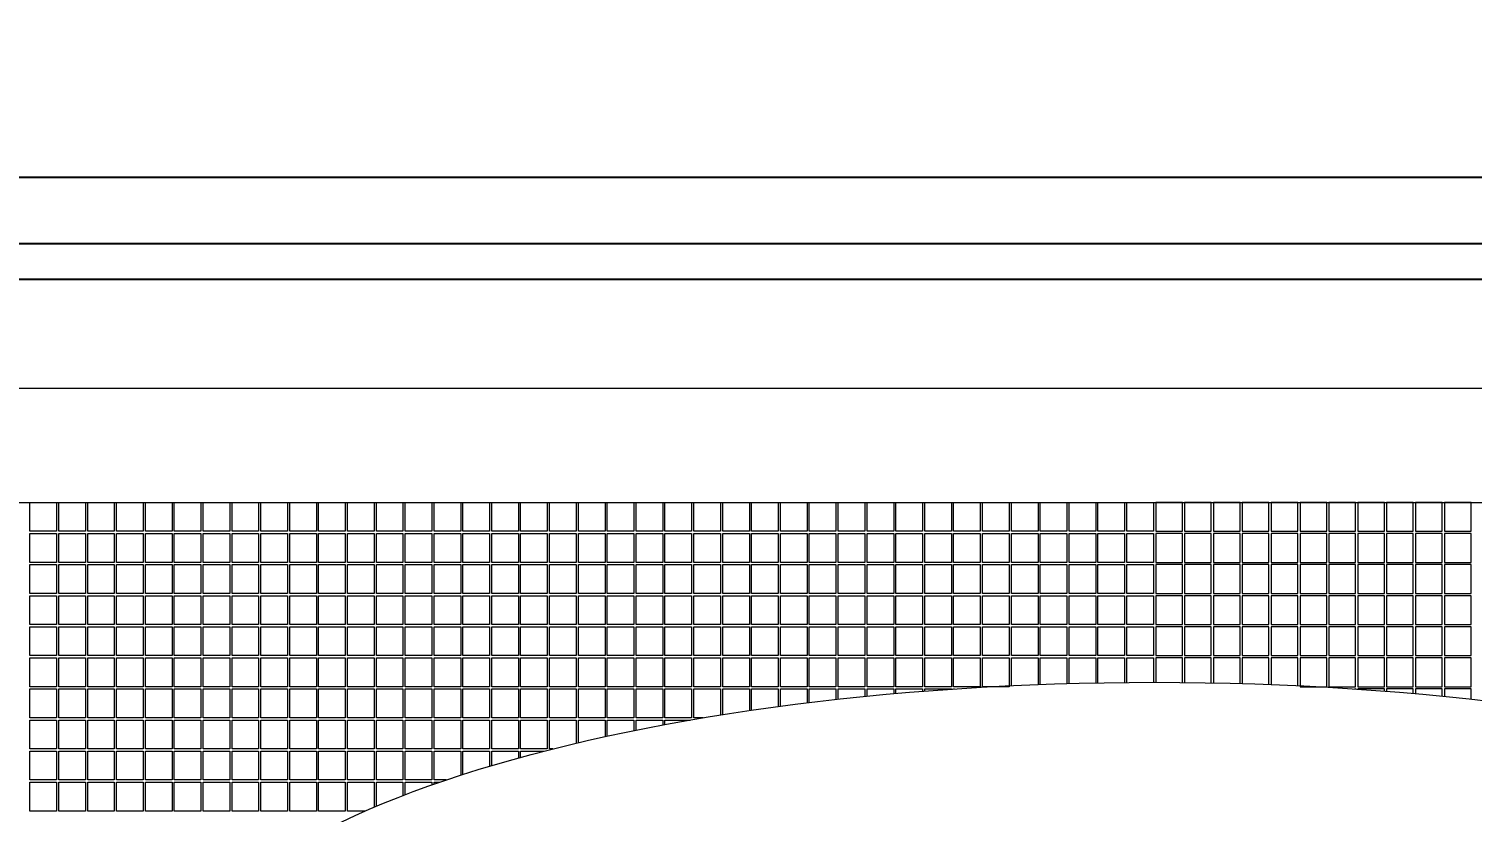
# Model space of a CAD drawing. Extents: x 365 to 1637, y -92 to 444.
# Drawn here: x 783.68 to 816.18, y 27.43 to 45.07 of the extents above; entities that cross this region are included whole.
import ezdxf

# ---------------------------------------------------------------- set-up
doc = ezdxf.new("R2010")
doc.units = 0
doc.layers.get('DEFPOINTS').update_dxf_attribs({"color": 252, "linetype": 'CONTINUOUS'})
for name, color, linetype, lineweight in [('-Dim_mm', 5, 'CONTINUOUS', 13), ('AA Detail', 6, 'CONTINUOUS', 20), ('ACTIVE_AREA', 6, 'CONTINUOUS', 0), ('BEZEL', 7, 'CONTINUOUS', 18), ('VIEW_AREA', 44, 'CONTINUOUS', 20)]:
    doc.layers.add(name, color=color, linetype=linetype, lineweight=lineweight)
doc.layers.add('BZL', color=7, linetype='CONTINUOUS')
doc.layers.add('PCB', color=94, linetype='CONTINUOUS')
doc.styles.add('STYLE1', font='arial.ttf')
doc.dimstyles.new('LO_mm', dxfattribs={"dimtxt": 2.6666, "dimasz": 3, "dimexe": 0.5, "dimexo": 0.5, "dimgap": 0.5, "dimtad": 1, "dimzin": 4, "dimdsep": 46, "dimtxsty": 'STYLE1', "dimcen": -2.5, "dimclrd": 256, "dimclre": 256, "dimclrt": 256, "dimadec": 0, "dimazin": 0, "dimtp": 0.5, "dimtm": 0.5, "dimtfac": 1, "dimtmove": 0, "dimatfit": 1, "dimfxl": 0, "dimtolj": 1, "dimtzin": 0, "dimlwd": -1, "dimlwe": -1, "dimarcsym": 0})

# ---------------------------------------------------------------- blocks, each defined once
blk = doc.blocks.new('va')
at = {"layer": 'VIEW_AREA'}
blk.add_line((453.829, 176.903), (534.779, 176.903), dxfattribs=at)
blk = doc.blocks.new('bezel')
at = {"layer": 'BZL'}
for p, q in [((445.829, 181.653), (542.779, 181.653)), ((535.804, 180.153), (452.804, 180.153)), ((535.804, 179.353), (452.804, 179.353))]:
    blk.add_line(p, q, dxfattribs=at)
blk = doc.blocks.new('*D106')
at = {"layer": '-Dim_mm', "transparency": 16777216}
for p, q in [((770.051, 34.907), (770.051, 48.898)), ((848.001, 34.907), (848.001, 48.898)), ((845.001, 48.398), (773.051, 48.398))]:
    blk.add_line(p, q, dxfattribs=at)
for points in [[(773.051, 48.898), (773.051, 47.898), (770.051, 48.398)], [(845.001, 48.898), (845.001, 47.898), (848.001, 48.398)]]:
    blk.add_solid(points, dxfattribs=at)
at = {"layer": 'DEFPOINTS', "color": 0, "transparency": 16777216}
for p in [(770.051, 48.398), (770.051, 34.407), (848.001, 34.407)]:
    blk.add_point(p, dxfattribs=at)
at = {"layer": '-Dim_mm', "transparency": 16777216, "insert": (809.026, 50.26), "char_height": 2.6666, "attachment_point": 5, "style": 'STYLE1'}
blk.add_mtext('\\A1;77.95 Active Area', dxfattribs=at)
blk = doc.blocks.new('*D107')
at = {"layer": '-Dim_mm', "transparency": 16777216}
for p, q in [((767.551, 36.482), (767.551, 55.565)), ((850.501, 36.482), (850.501, 55.565)), ((847.501, 55.065), (770.551, 55.065))]:
    blk.add_line(p, q, dxfattribs=at)
for points in [[(770.551, 55.565), (770.551, 54.565), (767.551, 55.065)], [(847.501, 55.565), (847.501, 54.565), (850.501, 55.065)]]:
    blk.add_solid(points, dxfattribs=at)
at = {"layer": 'DEFPOINTS', "color": 0, "transparency": 16777216}
for p in [(767.551, 55.065), (767.551, 35.982), (850.501, 35.982)]:
    blk.add_point(p, dxfattribs=at)
at = {"layer": '-Dim_mm', "transparency": 16777216, "insert": (809.026, 57.296), "char_height": 2.6666, "attachment_point": 5, "style": 'STYLE1'}
blk.add_mtext('\\A1;83.0 Viewing Area', dxfattribs=at)
blk = doc.blocks.new('*D108')
at = {"layer": '-Dim_mm', "transparency": 16777216}
for p, q in [((759.551, 41.232), (759.551, 62.231)), ((858.501, 41.232), (858.501, 62.231)), ((762.551, 61.731), (855.501, 61.731))]:
    blk.add_line(p, q, dxfattribs=at)
for points in [[(762.551, 62.231), (762.551, 61.231), (759.551, 61.731)], [(855.501, 62.231), (855.501, 61.231), (858.501, 61.731)]]:
    blk.add_solid(points, dxfattribs=at)
at = {"layer": 'DEFPOINTS', "color": 0, "transparency": 16777216}
for p in [(858.501, 61.731), (759.551, 40.732), (858.501, 40.732)]:
    blk.add_point(p, dxfattribs=at)
at = {"layer": '-Dim_mm', "transparency": 16777216, "insert": (809.026, 63.593), "char_height": 2.6666, "attachment_point": 5, "style": 'STYLE1'}
blk.add_mtext('\\A1;99.0 Bezel', dxfattribs=at)
blk = doc.blocks.new('*D109')
at = {"layer": '-Dim_mm', "transparency": 16777216}
for p, q in [((756.026, 42.232), (756.026, 68.898)), ((862.026, 42.232), (862.026, 68.898)), ((759.026, 68.398), (859.026, 68.398))]:
    blk.add_line(p, q, dxfattribs=at)
for points in [[(759.026, 68.898), (759.026, 67.898), (756.026, 68.398)], [(859.026, 68.898), (859.026, 67.898), (862.026, 68.398)]]:
    blk.add_solid(points, dxfattribs=at)
at = {"layer": 'DEFPOINTS', "color": 0, "transparency": 16777216}
for p in [(862.026, 68.398), (756.026, 41.732), (862.026, 41.732)]:
    blk.add_point(p, dxfattribs=at)
at = {"layer": '-Dim_mm', "transparency": 16777216, "insert": (809.026, 70.646), "char_height": 2.6666, "attachment_point": 5, "style": 'STYLE1'}
blk.add_mtext('\\A1;106.0 PCB Mounting Holes', dxfattribs=at)
blk = doc.blocks.new('*D110')
at = {"layer": '-Dim_mm', "transparency": 16777216}
for p, q in [((752.526, 42.232), (752.526, 75.565)), ((894.526, 42.232), (894.526, 75.565)), ((755.526, 75.065), (891.526, 75.065))]:
    blk.add_line(p, q, dxfattribs=at)
for points in [[(755.526, 75.565), (755.526, 74.565), (752.526, 75.065)], [(891.526, 75.565), (891.526, 74.565), (894.526, 75.065)]]:
    blk.add_solid(points, dxfattribs=at)
at = {"layer": 'DEFPOINTS', "color": 0, "transparency": 16777216}
for p in [(894.526, 75.065), (752.526, 41.732), (894.526, 41.732)]:
    blk.add_point(p, dxfattribs=at)
at = {"layer": '-Dim_mm', "transparency": 16777216, "insert": (823.526, 77.314), "char_height": 2.6666, "attachment_point": 5, "style": 'STYLE1'}
blk.add_mtext('\\A1;142.0 Overall (PCB)', dxfattribs=at)

msp = doc.modelspace()

# ---------------------------------------------------------------- linework, layer by layer
at = {"layer": 'AA Detail'}
msp.add_lwpolyline([(770.051, 34.407), (848.001, 34.407), (848.001, 12.057), (770.051, 12.057)], close=True, dxfattribs=at)
msp.add_ellipse((809.026, 23.232), major_axis=(-22.075, 0), ratio=0.322761, dxfattribs=at)
at = {"layer": 'ACTIVE_AREA'}
for points in [[(784.301, 33.757), (783.701, 33.757), (783.701, 34.407), (784.301, 34.407)], [(784.951, 33.757), (784.351, 33.757), (784.351, 34.407), (784.951, 34.407)], [(785.601, 33.757), (785.001, 33.757), (785.001, 34.407), (785.601, 34.407)], [(786.251, 33.757), (785.651, 33.757), (785.651, 34.407), (786.251, 34.407)], [(786.901, 33.757), (786.301, 33.757), (786.301, 34.407), (786.901, 34.407)], [(787.551, 33.757), (786.951, 33.757), (786.951, 34.407), (787.551, 34.407)], [(788.201, 33.757), (787.601, 33.757), (787.601, 34.407), (788.201, 34.407)], [(788.851, 33.757), (788.251, 33.757), (788.251, 34.407), (788.851, 34.407)], [(789.501, 33.757), (788.901, 33.757), (788.901, 34.407), (789.501, 34.407)], [(790.151, 33.757), (789.551, 33.757), (789.551, 34.407), (790.151, 34.407)], [(790.801, 33.757), (790.201, 33.757), (790.201, 34.407), (790.801, 34.407)], [(791.451, 33.757), (790.851, 33.757), (790.851, 34.407), (791.451, 34.407)], [(792.101, 33.757), (791.501, 33.757), (791.501, 34.407), (792.101, 34.407)], [(792.751, 33.757), (792.151, 33.757), (792.151, 34.407), (792.751, 34.407)], [(793.401, 33.757), (792.801, 33.757), (792.801, 34.407), (793.401, 34.407)], [(794.051, 33.757), (793.451, 33.757), (793.451, 34.407), (794.051, 34.407)], [(794.701, 33.757), (794.101, 33.757), (794.101, 34.407), (794.701, 34.407)], [(795.351, 33.757), (794.751, 33.757), (794.751, 34.407), (795.351, 34.407)], [(796.001, 33.757), (795.401, 33.757), (795.401, 34.407), (796.001, 34.407)], [(796.651, 33.757), (796.051, 33.757), (796.051, 34.407), (796.651, 34.407)], [(797.301, 33.757), (796.701, 33.757), (796.701, 34.407), (797.301, 34.407)], [(797.951, 33.757), (797.351, 33.757), (797.351, 34.407), (797.951, 34.407)], [(798.601, 33.757), (798.001, 33.757), (798.001, 34.407), (798.601, 34.407)], [(799.251, 33.757), (798.651, 33.757), (798.651, 34.407), (799.251, 34.407)], [(799.901, 33.757), (799.301, 33.757), (799.301, 34.407), (799.901, 34.407)], [(800.551, 33.757), (799.951, 33.757), (799.951, 34.407), (800.551, 34.407)], [(801.201, 33.757), (800.601, 33.757), (800.601, 34.407), (801.201, 34.407)], [(801.851, 33.757), (801.251, 33.757), (801.251, 34.407), (801.851, 34.407)], [(802.501, 33.757), (801.901, 33.757), (801.901, 34.407), (802.501, 34.407)], [(803.151, 33.757), (802.551, 33.757), (802.551, 34.407), (803.151, 34.407)], [(803.801, 33.757), (803.201, 33.757), (803.201, 34.407), (803.801, 34.407)], [(804.451, 33.757), (803.851, 33.757), (803.851, 34.407), (804.451, 34.407)], [(805.101, 33.757), (804.501, 33.757), (804.501, 34.407), (805.101, 34.407)], [(805.751, 33.757), (805.151, 33.757), (805.151, 34.407), (805.751, 34.407)], [(806.401, 33.757), (805.801, 33.757), (805.801, 34.407), (806.401, 34.407)], [(807.051, 33.757), (806.451, 33.757), (806.451, 34.407), (807.051, 34.407)], [(807.701, 33.757), (807.101, 33.757), (807.101, 34.407), (807.701, 34.407)], [(808.351, 33.757), (807.751, 33.757), (807.751, 34.407), (808.351, 34.407)], [(809.001, 33.757), (808.401, 33.757), (808.401, 34.407), (809.001, 34.407)], [(809.051, 33.757), (809.651, 33.757), (809.651, 34.407), (809.051, 34.407)], [(809.701, 33.757), (810.301, 33.757), (810.301, 34.407), (809.701, 34.407)], [(810.351, 33.757), (810.951, 33.757), (810.951, 34.407), (810.351, 34.407)], [(811.001, 33.757), (811.601, 33.757), (811.601, 34.407), (811.001, 34.407)], [(811.651, 33.757), (812.251, 33.757), (812.251, 34.407), (811.651, 34.407)], [(812.301, 33.757), (812.901, 33.757), (812.901, 34.407), (812.301, 34.407)], [(812.951, 33.757), (813.551, 33.757), (813.551, 34.407), (812.951, 34.407)], [(813.601, 33.757), (814.201, 33.757), (814.201, 34.407), (813.601, 34.407)], [(814.251, 33.757), (814.851, 33.757), (814.851, 34.407), (814.251, 34.407)], [(814.901, 33.757), (815.501, 33.757), (815.501, 34.407), (814.901, 34.407)], [(815.551, 33.757), (816.151, 33.757), (816.151, 34.407), (815.551, 34.407)], [(784.301, 33.057), (783.701, 33.057), (783.701, 33.707), (784.301, 33.707)], [(784.951, 33.057), (784.351, 33.057), (784.351, 33.707), (784.951, 33.707)], [(785.601, 33.057), (785.001, 33.057), (785.001, 33.707), (785.601, 33.707)], [(786.251, 33.057), (785.651, 33.057), (785.651, 33.707), (786.251, 33.707)], [(786.901, 33.057), (786.301, 33.057), (786.301, 33.707), (786.901, 33.707)], [(787.551, 33.057), (786.951, 33.057), (786.951, 33.707), (787.551, 33.707)], [(788.201, 33.057), (787.601, 33.057), (787.601, 33.707), (788.201, 33.707)], [(788.851, 33.057), (788.251, 33.057), (788.251, 33.707), (788.851, 33.707)], [(789.501, 33.057), (788.901, 33.057), (788.901, 33.707), (789.501, 33.707)], [(790.151, 33.057), (789.551, 33.057), (789.551, 33.707), (790.151, 33.707)], [(790.801, 33.057), (790.201, 33.057), (790.201, 33.707), (790.801, 33.707)], [(791.451, 33.057), (790.851, 33.057), (790.851, 33.707), (791.451, 33.707)], [(792.101, 33.057), (791.501, 33.057), (791.501, 33.707), (792.101, 33.707)], [(792.751, 33.057), (792.151, 33.057), (792.151, 33.707), (792.751, 33.707)], [(793.401, 33.057), (792.801, 33.057), (792.801, 33.707), (793.401, 33.707)], [(794.051, 33.057), (793.451, 33.057), (793.451, 33.707), (794.051, 33.707)], [(794.701, 33.057), (794.101, 33.057), (794.101, 33.707), (794.701, 33.707)], [(795.351, 33.057), (794.751, 33.057), (794.751, 33.707), (795.351, 33.707)], [(796.001, 33.057), (795.401, 33.057), (795.401, 33.707), (796.001, 33.707)], [(796.651, 33.057), (796.051, 33.057), (796.051, 33.707), (796.651, 33.707)], [(797.301, 33.057), (796.701, 33.057), (796.701, 33.707), (797.301, 33.707)], [(797.951, 33.057), (797.351, 33.057), (797.351, 33.707), (797.951, 33.707)], [(798.601, 33.057), (798.001, 33.057), (798.001, 33.707), (798.601, 33.707)], [(799.251, 33.057), (798.651, 33.057), (798.651, 33.707), (799.251, 33.707)], [(799.901, 33.057), (799.301, 33.057), (799.301, 33.707), (799.901, 33.707)], [(800.551, 33.057), (799.951, 33.057), (799.951, 33.707), (800.551, 33.707)], [(801.201, 33.057), (800.601, 33.057), (800.601, 33.707), (801.201, 33.707)], [(801.851, 33.057), (801.251, 33.057), (801.251, 33.707), (801.851, 33.707)], [(802.501, 33.057), (801.901, 33.057), (801.901, 33.707), (802.501, 33.707)], [(803.151, 33.057), (802.551, 33.057), (802.551, 33.707), (803.151, 33.707)], [(803.801, 33.057), (803.201, 33.057), (803.201, 33.707), (803.801, 33.707)], [(804.451, 33.057), (803.851, 33.057), (803.851, 33.707), (804.451, 33.707)], [(805.101, 33.057), (804.501, 33.057), (804.501, 33.707), (805.101, 33.707)], [(805.751, 33.057), (805.151, 33.057), (805.151, 33.707), (805.751, 33.707)], [(806.401, 33.057), (805.801, 33.057), (805.801, 33.707), (806.401, 33.707)], [(807.051, 33.057), (806.451, 33.057), (806.451, 33.707), (807.051, 33.707)], [(807.701, 33.057), (807.101, 33.057), (807.101, 33.707), (807.701, 33.707)], [(808.351, 33.057), (807.751, 33.057), (807.751, 33.707), (808.351, 33.707)], [(809.001, 33.057), (808.401, 33.057), (808.401, 33.707), (809.001, 33.707)], [(809.051, 33.057), (809.651, 33.057), (809.651, 33.707), (809.051, 33.707)], [(809.701, 33.057), (810.301, 33.057), (810.301, 33.707), (809.701, 33.707)], [(810.351, 33.057), (810.951, 33.057), (810.951, 33.707), (810.351, 33.707)], [(811.001, 33.057), (811.601, 33.057), (811.601, 33.707), (811.001, 33.707)], [(811.651, 33.057), (812.251, 33.057), (812.251, 33.707), (811.651, 33.707)], [(812.301, 33.057), (812.901, 33.057), (812.901, 33.707), (812.301, 33.707)], [(812.951, 33.057), (813.551, 33.057), (813.551, 33.707), (812.951, 33.707)], [(813.601, 33.057), (814.201, 33.057), (814.201, 33.707), (813.601, 33.707)], [(814.251, 33.057), (814.851, 33.057), (814.851, 33.707), (814.251, 33.707)], [(814.901, 33.057), (815.501, 33.057), (815.501, 33.707), (814.901, 33.707)], [(815.551, 33.057), (816.151, 33.057), (816.151, 33.707), (815.551, 33.707)], [(784.301, 32.357), (783.701, 32.357), (783.701, 33.007), (784.301, 33.007)], [(784.951, 32.357), (784.351, 32.357), (784.351, 33.007), (784.951, 33.007)], [(785.601, 32.357), (785.001, 32.357), (785.001, 33.007), (785.601, 33.007)], [(786.251, 32.357), (785.651, 32.357), (785.651, 33.007), (786.251, 33.007)], [(786.901, 32.357), (786.301, 32.357), (786.301, 33.007), (786.901, 33.007)], [(787.551, 32.357), (786.951, 32.357), (786.951, 33.007), (787.551, 33.007)], [(788.201, 32.357), (787.601, 32.357), (787.601, 33.007), (788.201, 33.007)], [(788.851, 32.357), (788.251, 32.357), (788.251, 33.007), (788.851, 33.007)], [(789.501, 32.357), (788.901, 32.357), (788.901, 33.007), (789.501, 33.007)], [(790.151, 32.357), (789.551, 32.357), (789.551, 33.007), (790.151, 33.007)], [(790.801, 32.357), (790.201, 32.357), (790.201, 33.007), (790.801, 33.007)], [(791.451, 32.357), (790.851, 32.357), (790.851, 33.007), (791.451, 33.007)], [(792.101, 32.357), (791.501, 32.357), (791.501, 33.007), (792.101, 33.007)], [(792.751, 32.357), (792.151, 32.357), (792.151, 33.007), (792.751, 33.007)], [(793.401, 32.357), (792.801, 32.357), (792.801, 33.007), (793.401, 33.007)], [(794.051, 32.357), (793.451, 32.357), (793.451, 33.007), (794.051, 33.007)], [(794.701, 32.357), (794.101, 32.357), (794.101, 33.007), (794.701, 33.007)], [(795.351, 32.357), (794.751, 32.357), (794.751, 33.007), (795.351, 33.007)], [(796.001, 32.357), (795.401, 32.357), (795.401, 33.007), (796.001, 33.007)], [(796.651, 32.357), (796.051, 32.357), (796.051, 33.007), (796.651, 33.007)], [(797.301, 32.357), (796.701, 32.357), (796.701, 33.007), (797.301, 33.007)], [(797.951, 32.357), (797.351, 32.357), (797.351, 33.007), (797.951, 33.007)], [(798.601, 32.357), (798.001, 32.357), (798.001, 33.007), (798.601, 33.007)], [(799.251, 32.357), (798.651, 32.357), (798.651, 33.007), (799.251, 33.007)], [(799.901, 32.357), (799.301, 32.357), (799.301, 33.007), (799.901, 33.007)], [(800.551, 32.357), (799.951, 32.357), (799.951, 33.007), (800.551, 33.007)], [(801.201, 32.357), (800.601, 32.357), (800.601, 33.007), (801.201, 33.007)], [(801.851, 32.357), (801.251, 32.357), (801.251, 33.007), (801.851, 33.007)], [(802.501, 32.357), (801.901, 32.357), (801.901, 33.007), (802.501, 33.007)], [(803.151, 32.357), (802.551, 32.357), (802.551, 33.007), (803.151, 33.007)], [(803.801, 32.357), (803.201, 32.357), (803.201, 33.007), (803.801, 33.007)], [(804.451, 32.357), (803.851, 32.357), (803.851, 33.007), (804.451, 33.007)], [(805.101, 32.357), (804.501, 32.357), (804.501, 33.007), (805.101, 33.007)], [(805.751, 32.357), (805.151, 32.357), (805.151, 33.007), (805.751, 33.007)], [(806.401, 32.357), (805.801, 32.357), (805.801, 33.007), (806.401, 33.007)], [(807.051, 32.357), (806.451, 32.357), (806.451, 33.007), (807.051, 33.007)], [(807.701, 32.357), (807.101, 32.357), (807.101, 33.007), (807.701, 33.007)], [(808.351, 32.357), (807.751, 32.357), (807.751, 33.007), (808.351, 33.007)], [(809.001, 32.357), (808.401, 32.357), (808.401, 33.007), (809.001, 33.007)], [(809.051, 32.357), (809.651, 32.357), (809.651, 33.007), (809.051, 33.007)], [(809.701, 32.357), (810.301, 32.357), (810.301, 33.007), (809.701, 33.007)], [(810.351, 32.357), (810.951, 32.357), (810.951, 33.007), (810.351, 33.007)], [(811.001, 32.357), (811.601, 32.357), (811.601, 33.007), (811.001, 33.007)], [(811.651, 32.357), (812.251, 32.357), (812.251, 33.007), (811.651, 33.007)], [(812.301, 32.357), (812.901, 32.357), (812.901, 33.007), (812.301, 33.007)], [(812.951, 32.357), (813.551, 32.357), (813.551, 33.007), (812.951, 33.007)], [(813.601, 32.357), (814.201, 32.357), (814.201, 33.007), (813.601, 33.007)], [(814.251, 32.357), (814.851, 32.357), (814.851, 33.007), (814.251, 33.007)], [(814.901, 32.357), (815.501, 32.357), (815.501, 33.007), (814.901, 33.007)], [(815.551, 32.357), (816.151, 32.357), (816.151, 33.007), (815.551, 33.007)], [(784.301, 31.657), (783.701, 31.657), (783.701, 32.307), (784.301, 32.307)], [(784.951, 31.657), (784.351, 31.657), (784.351, 32.307), (784.951, 32.307)], [(785.601, 31.657), (785.001, 31.657), (785.001, 32.307), (785.601, 32.307)], [(786.251, 31.657), (785.651, 31.657), (785.651, 32.307), (786.251, 32.307)], [(786.901, 31.657), (786.301, 31.657), (786.301, 32.307), (786.901, 32.307)], [(787.551, 31.657), (786.951, 31.657), (786.951, 32.307), (787.551, 32.307)], [(788.201, 31.657), (787.601, 31.657), (787.601, 32.307), (788.201, 32.307)], [(788.851, 31.657), (788.251, 31.657), (788.251, 32.307), (788.851, 32.307)], [(789.501, 31.657), (788.901, 31.657), (788.901, 32.307), (789.501, 32.307)], [(790.151, 31.657), (789.551, 31.657), (789.551, 32.307), (790.151, 32.307)], [(790.801, 31.657), (790.201, 31.657), (790.201, 32.307), (790.801, 32.307)], [(791.451, 31.657), (790.851, 31.657), (790.851, 32.307), (791.451, 32.307)], [(792.101, 31.657), (791.501, 31.657), (791.501, 32.307), (792.101, 32.307)], [(792.751, 31.657), (792.151, 31.657), (792.151, 32.307), (792.751, 32.307)], [(793.401, 31.657), (792.801, 31.657), (792.801, 32.307), (793.401, 32.307)], [(794.051, 31.657), (793.451, 31.657), (793.451, 32.307), (794.051, 32.307)], [(794.701, 31.657), (794.101, 31.657), (794.101, 32.307), (794.701, 32.307)], [(795.351, 31.657), (794.751, 31.657), (794.751, 32.307), (795.351, 32.307)], [(796.001, 31.657), (795.401, 31.657), (795.401, 32.307), (796.001, 32.307)], [(796.651, 31.657), (796.051, 31.657), (796.051, 32.307), (796.651, 32.307)], [(797.301, 31.657), (796.701, 31.657), (796.701, 32.307), (797.301, 32.307)], [(797.951, 31.657), (797.351, 31.657), (797.351, 32.307), (797.951, 32.307)], [(798.601, 31.657), (798.001, 31.657), (798.001, 32.307), (798.601, 32.307)], [(799.251, 31.657), (798.651, 31.657), (798.651, 32.307), (799.251, 32.307)], [(799.901, 31.657), (799.301, 31.657), (799.301, 32.307), (799.901, 32.307)], [(800.551, 31.657), (799.951, 31.657), (799.951, 32.307), (800.551, 32.307)], [(801.201, 31.657), (800.601, 31.657), (800.601, 32.307), (801.201, 32.307)], [(801.851, 31.657), (801.251, 31.657), (801.251, 32.307), (801.851, 32.307)], [(802.501, 31.657), (801.901, 31.657), (801.901, 32.307), (802.501, 32.307)], [(803.151, 31.657), (802.551, 31.657), (802.551, 32.307), (803.151, 32.307)], [(803.801, 31.657), (803.201, 31.657), (803.201, 32.307), (803.801, 32.307)], [(804.451, 31.657), (803.851, 31.657), (803.851, 32.307), (804.451, 32.307)], [(805.101, 31.657), (804.501, 31.657), (804.501, 32.307), (805.101, 32.307)], [(805.751, 31.657), (805.151, 31.657), (805.151, 32.307), (805.751, 32.307)], [(806.401, 31.657), (805.801, 31.657), (805.801, 32.307), (806.401, 32.307)], [(807.051, 31.657), (806.451, 31.657), (806.451, 32.307), (807.051, 32.307)], [(807.701, 31.657), (807.101, 31.657), (807.101, 32.307), (807.701, 32.307)], [(808.351, 31.657), (807.751, 31.657), (807.751, 32.307), (808.351, 32.307)], [(809.001, 31.657), (808.401, 31.657), (808.401, 32.307), (809.001, 32.307)], [(809.051, 31.657), (809.651, 31.657), (809.651, 32.307), (809.051, 32.307)], [(809.701, 31.657), (810.301, 31.657), (810.301, 32.307), (809.701, 32.307)], [(810.351, 31.657), (810.951, 31.657), (810.951, 32.307), (810.351, 32.307)], [(811.001, 31.657), (811.601, 31.657), (811.601, 32.307), (811.001, 32.307)], [(811.651, 31.657), (812.251, 31.657), (812.251, 32.307), (811.651, 32.307)], [(812.301, 31.657), (812.901, 31.657), (812.901, 32.307), (812.301, 32.307)], [(812.951, 31.657), (813.551, 31.657), (813.551, 32.307), (812.951, 32.307)], [(813.601, 31.657), (814.201, 31.657), (814.201, 32.307), (813.601, 32.307)], [(814.251, 31.657), (814.851, 31.657), (814.851, 32.307), (814.251, 32.307)], [(814.901, 31.657), (815.501, 31.657), (815.501, 32.307), (814.901, 32.307)], [(815.551, 31.657), (816.151, 31.657), (816.151, 32.307), (815.551, 32.307)], [(784.301, 30.957), (783.701, 30.957), (783.701, 31.607), (784.301, 31.607)], [(784.951, 30.957), (784.351, 30.957), (784.351, 31.607), (784.951, 31.607)], [(785.601, 30.957), (785.001, 30.957), (785.001, 31.607), (785.601, 31.607)], [(786.251, 30.957), (785.651, 30.957), (785.651, 31.607), (786.251, 31.607)], [(786.901, 30.957), (786.301, 30.957), (786.301, 31.607), (786.901, 31.607)], [(787.551, 30.957), (786.951, 30.957), (786.951, 31.607), (787.551, 31.607)], [(788.201, 30.957), (787.601, 30.957), (787.601, 31.607), (788.201, 31.607)], [(788.851, 30.957), (788.251, 30.957), (788.251, 31.607), (788.851, 31.607)], [(789.501, 30.957), (788.901, 30.957), (788.901, 31.607), (789.501, 31.607)], [(790.151, 30.957), (789.551, 30.957), (789.551, 31.607), (790.151, 31.607)], [(790.801, 30.957), (790.201, 30.957), (790.201, 31.607), (790.801, 31.607)], [(791.451, 30.957), (790.851, 30.957), (790.851, 31.607), (791.451, 31.607)], [(792.101, 30.957), (791.501, 30.957), (791.501, 31.607), (792.101, 31.607)], [(792.751, 30.957), (792.151, 30.957), (792.151, 31.607), (792.751, 31.607)], [(793.401, 30.957), (792.801, 30.957), (792.801, 31.607), (793.401, 31.607)], [(794.051, 30.957), (793.451, 30.957), (793.451, 31.607), (794.051, 31.607)], [(794.701, 30.957), (794.101, 30.957), (794.101, 31.607), (794.701, 31.607)], [(795.351, 30.957), (794.751, 30.957), (794.751, 31.607), (795.351, 31.607)], [(796.001, 30.957), (795.401, 30.957), (795.401, 31.607), (796.001, 31.607)], [(796.651, 30.957), (796.051, 30.957), (796.051, 31.607), (796.651, 31.607)], [(797.301, 30.957), (796.701, 30.957), (796.701, 31.607), (797.301, 31.607)], [(797.951, 30.957), (797.351, 30.957), (797.351, 31.607), (797.951, 31.607)], [(798.601, 30.957), (798.001, 30.957), (798.001, 31.607), (798.601, 31.607)], [(799.251, 30.957), (798.651, 30.957), (798.651, 31.607), (799.251, 31.607)], [(799.901, 30.957), (799.301, 30.957), (799.301, 31.607), (799.901, 31.607)], [(800.551, 30.957), (799.951, 30.957), (799.951, 31.607), (800.551, 31.607)], [(801.201, 30.957), (800.601, 30.957), (800.601, 31.607), (801.201, 31.607)], [(801.851, 30.957), (801.251, 30.957), (801.251, 31.607), (801.851, 31.607)], [(802.501, 30.957), (801.901, 30.957), (801.901, 31.607), (802.501, 31.607)], [(803.151, 30.957), (802.551, 30.957), (802.551, 31.607), (803.151, 31.607)], [(803.801, 30.957), (803.201, 30.957), (803.201, 31.607), (803.801, 31.607)], [(804.451, 30.957), (803.851, 30.957), (803.851, 31.607), (804.451, 31.607)], [(805.101, 30.957), (804.501, 30.957), (804.501, 31.607), (805.101, 31.607)], [(805.751, 30.957), (805.151, 30.957), (805.151, 31.607), (805.751, 31.607)], [(806.401, 30.957), (805.801, 30.957), (805.801, 31.607), (806.401, 31.607)], [(807.051, 30.957), (806.451, 30.957), (806.451, 31.607), (807.051, 31.607)], [(807.701, 30.957), (807.101, 30.957), (807.101, 31.607), (807.701, 31.607)], [(808.351, 30.957), (807.751, 30.957), (807.751, 31.607), (808.351, 31.607)], [(809.001, 30.957), (808.401, 30.957), (808.401, 31.607), (809.001, 31.607)], [(809.051, 30.957), (809.651, 30.957), (809.651, 31.607), (809.051, 31.607)], [(809.701, 30.957), (810.301, 30.957), (810.301, 31.607), (809.701, 31.607)], [(810.351, 30.957), (810.951, 30.957), (810.951, 31.607), (810.351, 31.607)], [(811.001, 30.957), (811.601, 30.957), (811.601, 31.607), (811.001, 31.607)], [(811.651, 30.957), (812.251, 30.957), (812.251, 31.607), (811.651, 31.607)], [(812.301, 30.957), (812.901, 30.957), (812.901, 31.607), (812.301, 31.607)], [(812.951, 30.957), (813.551, 30.957), (813.551, 31.607), (812.951, 31.607)], [(813.601, 30.957), (814.201, 30.957), (814.201, 31.607), (813.601, 31.607)], [(814.251, 30.957), (814.851, 30.957), (814.851, 31.607), (814.251, 31.607)], [(814.901, 30.957), (815.501, 30.957), (815.501, 31.607), (814.901, 31.607)], [(815.551, 30.957), (816.151, 30.957), (816.151, 31.607), (815.551, 31.607)], [(784.301, 30.257), (783.701, 30.257), (783.701, 30.907), (784.301, 30.907)], [(784.951, 30.257), (784.351, 30.257), (784.351, 30.907), (784.951, 30.907)], [(785.601, 30.257), (785.001, 30.257), (785.001, 30.907), (785.601, 30.907)], [(786.251, 30.257), (785.651, 30.257), (785.651, 30.907), (786.251, 30.907)], [(786.901, 30.257), (786.301, 30.257), (786.301, 30.907), (786.901, 30.907)], [(787.551, 30.257), (786.951, 30.257), (786.951, 30.907), (787.551, 30.907)], [(788.201, 30.257), (787.601, 30.257), (787.601, 30.907), (788.201, 30.907)], [(788.851, 30.257), (788.251, 30.257), (788.251, 30.907), (788.851, 30.907)], [(789.501, 30.257), (788.901, 30.257), (788.901, 30.907), (789.501, 30.907)], [(790.151, 30.257), (789.551, 30.257), (789.551, 30.907), (790.151, 30.907)], [(790.801, 30.257), (790.201, 30.257), (790.201, 30.907), (790.801, 30.907)], [(791.451, 30.257), (790.851, 30.257), (790.851, 30.907), (791.451, 30.907)], [(792.101, 30.257), (791.501, 30.257), (791.501, 30.907), (792.101, 30.907)], [(792.751, 30.257), (792.151, 30.257), (792.151, 30.907), (792.751, 30.907)], [(793.401, 30.257), (792.801, 30.257), (792.801, 30.907), (793.401, 30.907)], [(794.051, 30.257), (793.451, 30.257), (793.451, 30.907), (794.051, 30.907)], [(794.701, 30.257), (794.101, 30.257), (794.101, 30.907), (794.701, 30.907)], [(795.351, 30.257), (794.751, 30.257), (794.751, 30.907), (795.351, 30.907)], [(796.001, 30.257), (795.401, 30.257), (795.401, 30.907), (796.001, 30.907)], [(796.651, 30.257), (796.051, 30.257), (796.051, 30.907), (796.651, 30.907)], [(797.301, 30.257), (796.701, 30.257), (796.701, 30.907), (797.301, 30.907)], [(797.951, 30.257), (797.351, 30.257), (797.351, 30.907), (797.951, 30.907)], [(798.601, 30.257), (798.001, 30.257), (798.001, 30.907), (798.601, 30.907)], [(799.251, 30.257), (798.651, 30.257), (798.651, 30.907), (799.251, 30.907)], [(799.901, 30.257), (799.301, 30.257), (799.301, 30.907), (799.901, 30.907)], [(800.551, 30.257), (799.951, 30.257), (799.951, 30.907), (800.551, 30.907)], [(801.201, 30.257), (800.601, 30.257), (800.601, 30.907), (801.201, 30.907)], [(801.851, 30.257), (801.251, 30.257), (801.251, 30.907), (801.851, 30.907)], [(802.501, 30.257), (801.901, 30.257), (801.901, 30.907), (802.501, 30.907)], [(803.151, 30.257), (802.551, 30.257), (802.551, 30.907), (803.151, 30.907)], [(803.801, 30.257), (803.201, 30.257), (803.201, 30.907), (803.801, 30.907)], [(804.451, 30.257), (803.851, 30.257), (803.851, 30.907), (804.451, 30.907)], [(805.101, 30.257), (804.501, 30.257), (804.501, 30.907), (805.101, 30.907)], [(805.751, 30.257), (805.151, 30.257), (805.151, 30.907), (805.751, 30.907)], [(812.301, 30.257), (812.901, 30.257), (812.901, 30.907), (812.301, 30.907)], [(812.951, 30.257), (813.551, 30.257), (813.551, 30.907), (812.951, 30.907)], [(813.601, 30.257), (814.201, 30.257), (814.201, 30.907), (813.601, 30.907)], [(814.251, 30.257), (814.851, 30.257), (814.851, 30.907), (814.251, 30.907)], [(814.901, 30.257), (815.501, 30.257), (815.501, 30.907), (814.901, 30.907)], [(815.551, 30.257), (816.151, 30.257), (816.151, 30.907), (815.551, 30.907)], [(784.301, 29.557), (783.701, 29.557), (783.701, 30.207), (784.301, 30.207)], [(784.951, 29.557), (784.351, 29.557), (784.351, 30.207), (784.951, 30.207)], [(785.601, 29.557), (785.001, 29.557), (785.001, 30.207), (785.601, 30.207)], [(786.251, 29.557), (785.651, 29.557), (785.651, 30.207), (786.251, 30.207)], [(786.901, 29.557), (786.301, 29.557), (786.301, 30.207), (786.901, 30.207)], [(787.551, 29.557), (786.951, 29.557), (786.951, 30.207), (787.551, 30.207)], [(788.201, 29.557), (787.601, 29.557), (787.601, 30.207), (788.201, 30.207)], [(788.851, 29.557), (788.251, 29.557), (788.251, 30.207), (788.851, 30.207)], [(789.501, 29.557), (788.901, 29.557), (788.901, 30.207), (789.501, 30.207)], [(790.151, 29.557), (789.551, 29.557), (789.551, 30.207), (790.151, 30.207)], [(790.801, 29.557), (790.201, 29.557), (790.201, 30.207), (790.801, 30.207)], [(791.451, 29.557), (790.851, 29.557), (790.851, 30.207), (791.451, 30.207)], [(792.101, 29.557), (791.501, 29.557), (791.501, 30.207), (792.101, 30.207)], [(792.751, 29.557), (792.151, 29.557), (792.151, 30.207), (792.751, 30.207)], [(793.401, 29.557), (792.801, 29.557), (792.801, 30.207), (793.401, 30.207)], [(794.051, 29.557), (793.451, 29.557), (793.451, 30.207), (794.051, 30.207)], [(794.701, 29.557), (794.101, 29.557), (794.101, 30.207), (794.701, 30.207)], [(795.351, 29.557), (794.751, 29.557), (794.751, 30.207), (795.351, 30.207)], [(796.001, 29.557), (795.401, 29.557), (795.401, 30.207), (796.001, 30.207)], [(796.651, 29.557), (796.051, 29.557), (796.051, 30.207), (796.651, 30.207)], [(797.301, 29.557), (796.701, 29.557), (796.701, 30.207), (797.301, 30.207)], [(797.951, 29.557), (797.351, 29.557), (797.351, 30.207), (797.951, 30.207)], [(798.601, 29.557), (798.001, 29.557), (798.001, 30.207), (798.601, 30.207)], [(784.301, 28.857), (783.701, 28.857), (783.701, 29.507), (784.301, 29.507)], [(784.951, 28.857), (784.351, 28.857), (784.351, 29.507), (784.951, 29.507)], [(785.601, 28.857), (785.001, 28.857), (785.001, 29.507), (785.601, 29.507)], [(786.251, 28.857), (785.651, 28.857), (785.651, 29.507), (786.251, 29.507)], [(786.901, 28.857), (786.301, 28.857), (786.301, 29.507), (786.901, 29.507)], [(787.551, 28.857), (786.951, 28.857), (786.951, 29.507), (787.551, 29.507)], [(788.201, 28.857), (787.601, 28.857), (787.601, 29.507), (788.201, 29.507)], [(788.851, 28.857), (788.251, 28.857), (788.251, 29.507), (788.851, 29.507)], [(789.501, 28.857), (788.901, 28.857), (788.901, 29.507), (789.501, 29.507)], [(790.151, 28.857), (789.551, 28.857), (789.551, 29.507), (790.151, 29.507)], [(790.801, 28.857), (790.201, 28.857), (790.201, 29.507), (790.801, 29.507)], [(791.451, 28.857), (790.851, 28.857), (790.851, 29.507), (791.451, 29.507)], [(792.101, 28.857), (791.501, 28.857), (791.501, 29.507), (792.101, 29.507)], [(792.751, 28.857), (792.151, 28.857), (792.151, 29.507), (792.751, 29.507)], [(793.401, 28.857), (792.801, 28.857), (792.801, 29.507), (793.401, 29.507)], [(794.051, 28.857), (793.451, 28.857), (793.451, 29.507), (794.051, 29.507)], [(794.701, 28.857), (794.101, 28.857), (794.101, 29.507), (794.701, 29.507)], [(795.351, 28.857), (794.751, 28.857), (794.751, 29.507), (795.351, 29.507)], [(784.301, 28.157), (783.701, 28.157), (783.701, 28.807), (784.301, 28.807)], [(784.951, 28.157), (784.351, 28.157), (784.351, 28.807), (784.951, 28.807)], [(785.601, 28.157), (785.001, 28.157), (785.001, 28.807), (785.601, 28.807)], [(786.251, 28.157), (785.651, 28.157), (785.651, 28.807), (786.251, 28.807)], [(786.901, 28.157), (786.301, 28.157), (786.301, 28.807), (786.901, 28.807)], [(787.551, 28.157), (786.951, 28.157), (786.951, 28.807), (787.551, 28.807)], [(788.201, 28.157), (787.601, 28.157), (787.601, 28.807), (788.201, 28.807)], [(788.851, 28.157), (788.251, 28.157), (788.251, 28.807), (788.851, 28.807)], [(789.501, 28.157), (788.901, 28.157), (788.901, 28.807), (789.501, 28.807)], [(790.151, 28.157), (789.551, 28.157), (789.551, 28.807), (790.151, 28.807)], [(790.801, 28.157), (790.201, 28.157), (790.201, 28.807), (790.801, 28.807)], [(791.451, 28.157), (790.851, 28.157), (790.851, 28.807), (791.451, 28.807)], [(792.101, 28.157), (791.501, 28.157), (791.501, 28.807), (792.101, 28.807)], [(792.751, 28.157), (792.151, 28.157), (792.151, 28.807), (792.751, 28.807)], [(784.301, 27.457), (783.701, 27.457), (783.701, 28.107), (784.301, 28.107)], [(784.951, 27.457), (784.351, 27.457), (784.351, 28.107), (784.951, 28.107)], [(785.601, 27.457), (785.001, 27.457), (785.001, 28.107), (785.601, 28.107)], [(786.251, 27.457), (785.651, 27.457), (785.651, 28.107), (786.251, 28.107)], [(786.901, 27.457), (786.301, 27.457), (786.301, 28.107), (786.901, 28.107)], [(787.551, 27.457), (786.951, 27.457), (786.951, 28.107), (787.551, 28.107)], [(788.201, 27.457), (787.601, 27.457), (787.601, 28.107), (788.201, 28.107)], [(788.851, 27.457), (788.251, 27.457), (788.251, 28.107), (788.851, 28.107)], [(789.501, 27.457), (788.901, 27.457), (788.901, 28.107), (789.501, 28.107)], [(790.151, 27.457), (789.551, 27.457), (789.551, 28.107), (790.151, 28.107)], [(790.801, 27.457), (790.201, 27.457), (790.201, 28.107), (790.801, 28.107)]]:
    msp.add_lwpolyline(points, close=True, dxfattribs=at)
for points in [[(805.801, 30.28), (805.801, 30.907), (806.401, 30.907), (806.401, 30.306)], [(806.451, 30.308), (806.451, 30.907), (807.051, 30.907), (807.051, 30.328)], [(807.101, 30.33), (807.101, 30.907), (807.701, 30.907), (807.701, 30.344)], [(807.751, 30.345), (807.751, 30.907), (808.351, 30.907), (808.351, 30.353)], [(808.401, 30.354), (808.401, 30.907), (809.001, 30.907), (809.001, 30.357)], [(809.651, 30.354), (809.651, 30.907), (809.051, 30.907), (809.051, 30.357)], [(810.301, 30.345), (810.301, 30.907), (809.701, 30.907), (809.701, 30.353)], [(810.951, 30.33), (810.951, 30.907), (810.351, 30.907), (810.351, 30.344)], [(811.601, 30.308), (811.601, 30.907), (811.001, 30.907), (811.001, 30.328)], [(812.251, 30.28), (812.251, 30.907), (811.651, 30.907), (811.651, 30.306)], [(798.863, 29.557), (798.651, 29.557), (798.651, 30.207), (799.251, 30.207), (799.251, 29.62)], [(799.301, 29.628), (799.301, 30.207), (799.901, 30.207), (799.901, 29.719)], [(799.951, 29.727), (799.951, 30.207), (800.551, 30.207), (800.551, 29.811)], [(800.601, 29.817), (800.601, 30.207), (801.201, 30.207), (801.201, 29.894)], [(801.251, 29.9), (801.251, 30.207), (801.851, 30.207), (801.851, 29.97)], [(801.901, 29.975), (801.901, 30.207), (802.501, 30.207), (802.501, 30.038)], [(802.551, 30.043), (802.551, 30.207), (803.151, 30.207), (803.151, 30.1)], [(803.201, 30.104), (803.201, 30.207), (803.801, 30.207), (803.801, 30.154)], [(803.851, 30.158), (803.851, 30.207), (804.451, 30.207), (804.451, 30.202)], [(804.501, 30.205), (804.501, 30.207), (804.52, 30.207)], [(813.551, 30.205), (813.551, 30.207), (813.533, 30.207)], [(814.201, 30.158), (814.201, 30.207), (813.601, 30.207), (813.601, 30.202)], [(814.851, 30.104), (814.851, 30.207), (814.251, 30.207), (814.251, 30.154)], [(815.501, 30.043), (815.501, 30.207), (814.901, 30.207), (814.901, 30.1)], [(816.151, 29.975), (816.151, 30.207), (815.551, 30.207), (815.551, 30.038)], [(795.477, 28.857), (795.401, 28.857), (795.401, 29.507), (796.001, 29.507), (796.001, 28.984)], [(796.051, 28.996), (796.051, 29.507), (796.651, 29.507), (796.651, 29.132)], [(796.701, 29.143), (796.701, 29.507), (797.301, 29.507), (797.301, 29.269)], [(797.351, 29.279), (797.351, 29.507), (797.951, 29.507), (797.951, 29.395)], [(798.001, 29.404), (798.001, 29.507), (798.57, 29.507)], [(793.074, 28.157), (792.801, 28.157), (792.801, 28.807), (793.401, 28.807), (793.401, 28.265)], [(793.451, 28.281), (793.451, 28.807), (794.051, 28.807), (794.051, 28.467)], [(794.101, 28.481), (794.101, 28.807), (794.701, 28.807), (794.701, 28.653)], [(794.751, 28.667), (794.751, 28.807), (795.28, 28.807)], [(791.251, 27.457), (790.851, 27.457), (790.851, 28.107), (791.451, 28.107), (791.451, 27.543)], [(791.501, 27.564), (791.501, 28.107), (792.101, 28.107), (792.101, 27.806)], [(792.151, 27.825), (792.151, 28.107), (792.751, 28.107), (792.751, 28.045)], [(792.801, 28.063), (792.801, 28.107), (792.927, 28.107)]]:
    msp.add_lwpolyline(points, dxfattribs=at)
at = {"layer": 'PCB'}
msp.add_line((752.526, 41.732), (894.526, 41.732), dxfattribs=at)

# ---------------------------------------------------------------- block references
at = {"layer": '-Dim_mm'}
msp.add_blockref('va', (314.722, -139.922), dxfattribs=at)
at = {"layer": 'BEZEL'}
msp.add_blockref('bezel', (314.722, -139.922), dxfattribs=at)

# ---------------------------------------------------------------- dimensions: what is measured, and where the dimension line sits
at = {"layer": '-Dim_mm'}
for base, p1, p2, text, override, picture, middle in [((894.526, 75.065), (752.526, 41.732), (894.526, 41.732), '<> Overall (PCB)', {"dimdec": 1}, '*D110', (823.526, 77.314)), ((862.026, 68.398), (756.026, 41.732), (862.026, 41.732), '<> PCB Mounting Holes', {"dimdec": 1}, '*D109', (809.026, 70.646)), ((858.501497875, 61.73143509), (759.551497875, 40.73163509), (858.501497875, 40.73163509), '<> Bezel', {"dimdec": 1}, '*D108', (809.026497875, 63.592929019)), ((767.551497875, 55.06483509), (850.501497875, 35.98163509), (767.551497875, 35.98163509), '<> Viewing Area', {"dimdec": 1}, '*D107', (809.026497875, 57.295578541)), ((770.051, 48.398), (848.001, 34.407), (770.051, 34.407), '<> Active Area', {"dimdec": 2}, '*D106', (809.026, 50.26))]:
    dim = msp.add_linear_dim(base=base, p1=p1, p2=p2, text=text, dimstyle='LO_mm', override=override, dxfattribs=at)
    dim.commit()
    dim.dimension.update_dxf_attribs({"geometry": picture, "text_midpoint": middle})

doc.saveas('drawing.dxf')
